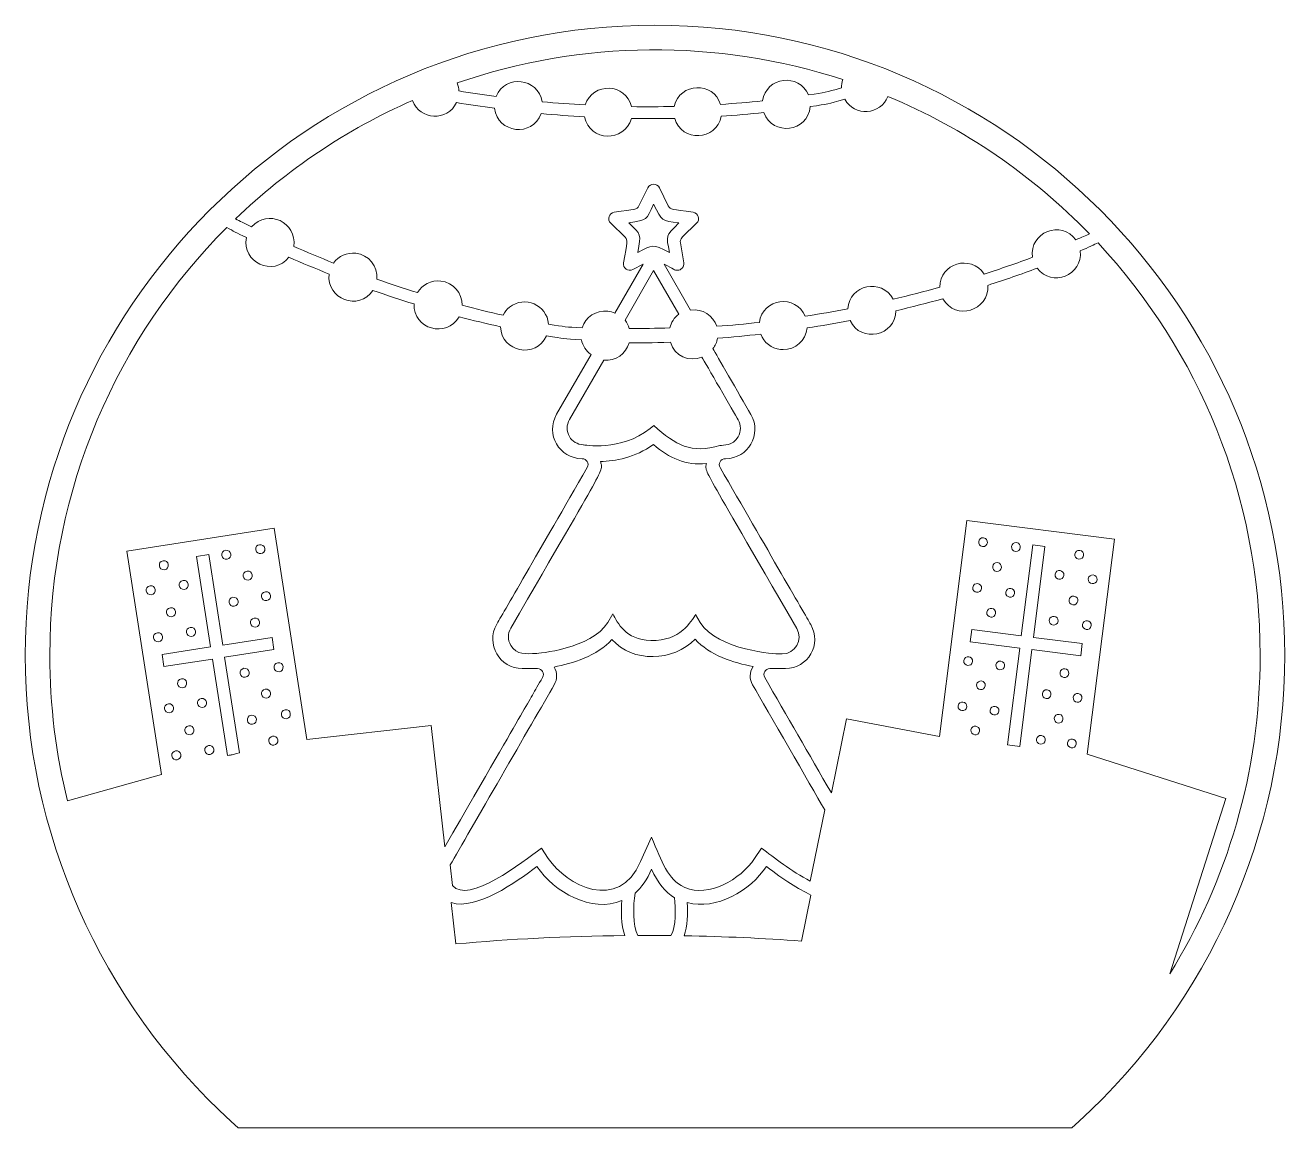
# Model space of a CAD drawing. Header units: inches. Extents: x 88 to 2388, y 25 to 403.
# Drawn here: x 1487.6 to 1912.8, y 24.7 to 396.7 of the extents above; entities that cross this region are included whole.
import ezdxf

# ---------------------------------------------------------------- set-up
doc = ezdxf.new("R2010")
doc.units = ezdxf.units.IN
doc.header["$MEASUREMENT"] = 0
doc.layers.add('_U+0421_U+043B_U+043E_U+0439 1', color=7, linetype='Continuous')

msp = doc.modelspace()

# ---------------------------------------------------------------- linework, layer by layer
at = {"layer": '_U+0421_U+043B_U+043E_U+0439 1', "color": 1, "lineweight": 9, "true_color": 0xff0000}
msp.add_lwpolyline([(1844.39, 188), (1843.88, 183.91), (1827.41, 185.99), (1823.27, 153.33), (1819.18, 153.85), (1823.31, 186.51), (1806.59, 188.63), (1807.11, 192.72), (1823.83, 190.6), (1827.72, 221.31), (1831.81, 220.79), (1827.92, 190.08), (1844.39, 188)], dxfattribs=at)
for points, knots in [([(1700.18, 396.66), (1582.96, 396.66), (1487.6, 301.29), (1487.6, 184.08), (1487.6, 124.36), (1512.95, 67.04), (1557.14, 26.82), (1557.14, 26.82), (1559.52, 24.66), (1559.52, 24.66), (1559.52, 24.66), (1840.85, 24.66), (1840.85, 24.66), (1840.85, 24.66), (1843.23, 26.82), (1843.23, 26.82), (1887.42, 67.04), (1912.76, 124.36), (1912.76, 184.08), (1912.76, 301.29), (1817.4, 396.66), (1700.18, 396.66)], [0, 0, 0, 0, 1, 1, 1, 2, 2, 2, 3, 3, 3, 4, 4, 4, 5, 5, 5, 6, 6, 6, 7, 7, 7, 7]), ([(1763.61, 378.29), (1763.3, 377.41), (1763.14, 376.47), (1763.16, 375.51), (1757.43, 373.94), (1757.9, 374.04), (1751.99, 373.14), (1748.8, 380.63), (1737.72, 379.25), (1736.51, 371.15), (1731.83, 370.66), (1727.08, 370.25), (1722.34, 369.93), (1719.89, 377.71), (1708.5, 377.39), (1706.69, 369.24), (1701.91, 369.13), (1697.08, 369.11), (1692.26, 369.19), (1690.38, 377.1), (1679.14, 377.64), (1676.64, 369.75), (1671.82, 370.02), (1666.95, 370.39), (1662.09, 370.84), (1660.79, 378.94), (1649.64, 380.16), (1646.57, 372.59), (1642.38, 373.15), (1638.18, 373.77), (1634, 374.47), (1633.95, 375.37), (1633.8, 376.18), (1633.39, 377.16), (1675.34, 391.67), (1721.33, 392.09), (1763.61, 378.29)], [0, 0, 0, 0, 1, 1, 1, 2, 2, 2, 3, 3, 3, 4, 4, 4, 5, 5, 5, 6, 6, 6, 7, 7, 7, 8, 8, 8, 9, 9, 9, 10, 10, 10, 11, 11, 11, 12, 12, 12, 12]), ([(1618.3, 371.25), (1620.75, 364.55), (1630.1, 364.06), (1633.21, 370.54), (1637.47, 369.84), (1641.76, 369.2), (1646.04, 368.63), (1647.02, 360.12), (1658.87, 358.78), (1661.73, 366.86), (1666.63, 366.4), (1671.55, 366.03), (1676.42, 365.76), (1678.06, 357.33), (1689.96, 356.97), (1692.2, 365.19), (1695.74, 365.13), (1699.59, 365.07), (1706.82, 365.23), (1709.17, 357.04), (1720.95, 357.64), (1722.57, 365.94), (1727.37, 366.26), (1732.18, 366.67), (1736.92, 367.17), (1739.87, 359.07), (1751.77, 360.6), (1752.6, 369.19), (1758.99, 370.16), (1757.98, 369.95), (1764.21, 371.65), (1767.55, 365.76), (1776.27, 366.29), (1778.81, 372.65), (1804.58, 361.89), (1827.67, 346.01), (1846.81, 326.27), (1845.69, 325.75), (1844.16, 325.06), (1842.25, 324.23), (1837.34, 331.13), (1826.39, 326.77), (1827.63, 318.36), (1822.33, 316.39), (1816.84, 314.48), (1811.24, 312.69), (1806.88, 319.47), (1796.23, 316.43), (1796.3, 308.23), (1791.1, 306.79), (1785.82, 305.45), (1780.55, 304.21), (1776.78, 311.43), (1765.78, 309.2), (1765.28, 300.96), (1760.5, 300.04), (1755.68, 299.2), (1750.9, 298.47), (1747.69, 306.01), (1736.53, 304.56), (1735.41, 296.4), (1730.62, 295.86), (1725.81, 295.41), (1721.04, 295.06), (1719.86, 298.67), (1716.25, 301.14), (1712.2, 300.57), (1712.2, 300.57), (1703.26, 316.05), (1703.26, 316.05), (1706.5, 314.34), (1706.92, 313.97), (1707.75, 313.97), (1709.01, 313.97), (1710.13, 315.11), (1709.89, 316.52), (1709.89, 316.52), (1708.75, 323.19), (1708.75, 323.19), (1708.5, 324.66), (1709.12, 324.87), (1714.22, 329.84), (1715.51, 331.1), (1714.8, 333.3), (1713.01, 333.56), (1705.95, 334.58), (1705.33, 334.39), (1704.67, 335.72), (1704.67, 335.72), (1701.68, 341.79), (1701.68, 341.79), (1700.88, 343.41), (1698.57, 343.41), (1697.78, 341.79), (1697.78, 341.79), (1694.78, 335.72), (1694.78, 335.72), (1694.13, 334.39), (1693.52, 334.58), (1686.45, 333.56), (1684.66, 333.3), (1683.95, 331.1), (1685.24, 329.84), (1685.24, 329.84), (1690.08, 325.12), (1690.08, 325.12), (1691.14, 324.08), (1690.77, 323.56), (1689.57, 316.52), (1689.26, 314.74), (1691.13, 313.38), (1692.73, 314.22), (1692.73, 314.22), (1696.19, 316.05), (1696.19, 316.05), (1696.19, 316.05), (1686.65, 299.51), (1686.65, 299.51), (1685.89, 299.85), (1685.07, 300.08), (1684.22, 300.18), (1680.28, 300.62), (1676.71, 298.17), (1675.58, 294.55), (1669.65, 294.87), (1670.1, 294.82), (1664.24, 295.83), (1663.73, 302.31), (1656.15, 305.55), (1651.09, 301.52), (1650.16, 300.78), (1649.43, 299.86), (1648.91, 298.83), (1644.31, 299.84), (1639.68, 300.95), (1635.08, 302.15), (1635.15, 306.28), (1632.07, 309.87), (1627.88, 310.35), (1624.63, 310.72), (1621.6, 309.09), (1620.02, 306.44), (1615.46, 307.85), (1610.87, 309.36), (1606.31, 310.95), (1606.71, 315.32), (1603.53, 319.24), (1599.15, 319.74), (1596.14, 320.08), (1593.33, 318.72), (1591.67, 316.42), (1587.17, 318.21), (1582.66, 320.1), (1578.22, 322.05), (1579.55, 330.15), (1569.35, 334.86), (1564.04, 328.62), (1561.15, 330.02), (1560.18, 330.5), (1558.62, 331.33), (1575.89, 347.93), (1596.06, 361.51), (1618.3, 371.25)], [0, 0, 0, 0, 1, 1, 1, 2, 2, 2, 3, 3, 3, 4, 4, 4, 5, 5, 5, 6, 6, 6, 7, 7, 7, 8, 8, 8, 9, 9, 9, 10, 10, 10, 11, 11, 11, 12, 12, 12, 13, 13, 13, 14, 14, 14, 15, 15, 15, 16, 16, 16, 17, 17, 17, 18, 18, 18, 19, 19, 19, 20, 20, 20, 21, 21, 21, 22, 22, 22, 23, 23, 23, 24, 24, 24, 25, 25, 25, 26, 26, 26, 27, 27, 27, 28, 28, 28, 29, 29, 29, 30, 30, 30, 31, 31, 31, 32, 32, 32, 33, 33, 33, 34, 34, 34, 35, 35, 35, 36, 36, 36, 37, 37, 37, 38, 38, 38, 39, 39, 39, 40, 40, 40, 41, 41, 41, 42, 42, 42, 43, 43, 43, 44, 44, 44, 45, 45, 45, 46, 46, 46, 47, 47, 47, 48, 48, 48, 49, 49, 49, 50, 50, 50, 51, 51, 51, 52, 52, 52, 53, 53, 53, 54, 54, 54, 54]), ([(1691.31, 330), (1697.8, 330.94), (1697.07, 330.89), (1699.72, 336.25), (1702.61, 330.39), (1702.32, 330.8), (1708.25, 329.94), (1703.56, 325.37), (1704.02, 325.84), (1705.03, 319.94), (1699.1, 323.05), (1699.52, 322.62), (1694.41, 319.94), (1695.51, 326.39), (1695.6, 325.82), (1691.31, 330)], [0, 0, 0, 0, 1, 1, 1, 2, 2, 2, 3, 3, 3, 4, 4, 4, 5, 5, 5, 5]), ([(1495.91, 184.08), (1495.91, 240.43), (1518.73, 291.45), (1555.63, 328.4), (1558.03, 327.1), (1558.72, 326.75), (1562.28, 325.03), (1560.54, 316.59), (1571.38, 311.69), (1576.62, 318.39), (1581.1, 316.41), (1585.66, 314.51), (1590.2, 312.7), (1589.12, 304.31), (1600.22, 300.02), (1604.99, 307.18), (1609.6, 305.56), (1614.26, 304.03), (1618.88, 302.61), (1618.53, 294.12), (1629.88, 290.92), (1634.04, 298.29), (1638.7, 297.07), (1643.39, 295.94), (1648.05, 294.92), (1648.31, 286.33), (1660.05, 284), (1663.56, 291.89), (1669.95, 290.79), (1668.9, 290.91), (1675.35, 290.56), (1675.75, 288.52), (1676.92, 286.73), (1678.58, 285.53), (1678.58, 285.53), (1666.94, 265.38), (1666.94, 265.38), (1663.1, 258.72), (1667.9, 250.41), (1675.58, 250.41), (1677.11, 250.41), (1678.06, 248.76), (1677.3, 247.44), (1661.34, 219.8), (1648.27, 197.17), (1646.76, 194.54), (1642.92, 187.9), (1647.71, 179.59), (1655.39, 179.59), (1655.39, 179.59), (1660.53, 179.59), (1660.53, 179.59), (1662.06, 179.59), (1663.01, 177.94), (1662.25, 176.62), (1656.26, 166.25), (1659.32, 171.54), (1629.26, 119.48), (1629.26, 119.48), (1624.61, 160.43), (1624.61, 160.43), (1624.61, 160.43), (1582.68, 155.67), (1582.68, 155.67), (1582.68, 155.67), (1571.62, 226.97), (1571.62, 226.97), (1571.62, 226.97), (1521.96, 219.26), (1521.96, 219.26), (1521.96, 219.26), (1533.66, 143.87), (1533.66, 143.87), (1533.66, 143.87), (1501.86, 134.97), (1501.86, 134.97), (1497.97, 150.7), (1495.91, 167.14), (1495.91, 184.08)], [0, 0, 0, 0, 1, 1, 1, 2, 2, 2, 3, 3, 3, 4, 4, 4, 5, 5, 5, 6, 6, 6, 7, 7, 7, 8, 8, 8, 9, 9, 9, 10, 10, 10, 11, 11, 11, 12, 12, 12, 13, 13, 13, 14, 14, 14, 15, 15, 15, 16, 16, 16, 17, 17, 17, 18, 18, 18, 19, 19, 19, 20, 20, 20, 21, 21, 21, 22, 22, 22, 23, 23, 23, 24, 24, 24, 25, 25, 25, 26, 26, 26, 26]), ([(1846.06, 150.73), (1846.06, 150.73), (1855.24, 223.25), (1855.24, 223.25), (1855.24, 223.25), (1805.39, 229.56), (1805.39, 229.56), (1805.39, 229.56), (1796.16, 156.64), (1796.16, 156.64), (1796.16, 156.64), (1764.77, 162.59), (1764.77, 162.59), (1764.77, 162.59), (1759.72, 137.62), (1759.72, 137.62), (1752.15, 150.74), (1744.67, 163.68), (1737.21, 176.62), (1736.45, 177.94), (1737.4, 179.59), (1738.93, 179.59), (1738.93, 179.59), (1744.23, 179.59), (1744.23, 179.59), (1751.83, 179.59), (1756.58, 187.82), (1752.78, 194.41), (1751.98, 195.78), (1737.12, 221.52), (1722.16, 247.44), (1721.45, 248.68), (1722.2, 250.41), (1724.01, 250.41), (1731.63, 250.41), (1736.39, 258.66), (1732.58, 265.26), (1728.34, 272.61), (1720.99, 285.34), (1719.72, 287.54), (1720.52, 288.56), (1721.07, 289.76), (1721.31, 291.06), (1726.13, 291.41), (1731.01, 291.87), (1735.86, 292.42), (1736.93, 289.62), (1739.45, 287.58), (1742.53, 287.24), (1742.84, 287.2), (1743.15, 287.19), (1743.45, 287.19), (1747.5, 287.19), (1751.1, 290.25), (1751.51, 294.51), (1756.34, 295.26), (1761.2, 296.1), (1766.03, 297.03), (1769.69, 289.23), (1781.32, 291.78), (1781.47, 300.32), (1786.78, 301.56), (1792.09, 302.91), (1797.33, 304.36), (1801.55, 296.84), (1813.09, 300.25), (1812.5, 308.89), (1818.2, 310.72), (1823.79, 312.65), (1829.17, 314.67), (1834.14, 308.07), (1844.66, 312.3), (1843.7, 320.49), (1846.54, 321.73), (1848.56, 322.67), (1849.71, 323.22), (1883.67, 286.74), (1904.45, 237.84), (1904.45, 184.08), (1904.45, 144.64), (1893.27, 107.81), (1873.91, 76.59), (1873.91, 76.59), (1892.82, 135.79), (1892.82, 135.79), (1892.82, 135.79), (1846.06, 150.73), (1846.06, 150.73)], [0, 0, 0, 0, 1, 1, 1, 2, 2, 2, 3, 3, 3, 4, 4, 4, 5, 5, 5, 6, 6, 6, 7, 7, 7, 8, 8, 8, 9, 9, 9, 10, 10, 10, 11, 11, 11, 12, 12, 12, 13, 13, 13, 14, 14, 14, 15, 15, 15, 16, 16, 16, 17, 17, 17, 18, 18, 18, 19, 19, 19, 20, 20, 20, 21, 21, 21, 22, 22, 22, 23, 23, 23, 24, 24, 24, 25, 25, 25, 26, 26, 26, 27, 27, 27, 28, 28, 28, 29, 29, 29, 29]), ([(1699.71, 313.88), (1699.71, 313.88), (1708.21, 299.17), (1708.21, 299.17), (1706.61, 297.97), (1705.61, 296.33), (1705.23, 294.51), (1700.6, 294.37), (1695.98, 294.32), (1691.41, 294.36), (1691.16, 295.37), (1690.71, 296.32), (1690.07, 297.18), (1690.07, 297.18), (1699.71, 313.88), (1699.71, 313.88)], [0, 0, 0, 0, 1, 1, 1, 2, 2, 2, 3, 3, 3, 4, 4, 4, 5, 5, 5, 5]), ([(1699.81, 261.62), (1699.81, 261.62), (1698.52, 260.58), (1698.52, 260.58), (1688.69, 252.71), (1676.05, 255.09), (1675.92, 255.11), (1675.92, 255.11), (1675.92, 255.11), (1675.92, 255.11), (1674, 255.25), (1672.28, 256.15), (1671.3, 257.84), (1670.25, 259.65), (1670.25, 261.82), (1671.3, 263.63), (1671.3, 263.63), (1682.88, 283.69), (1682.88, 283.69), (1686.9, 283.21), (1690.46, 285.83), (1691.42, 289.51), (1695.37, 289.47), (1699.16, 289.47), (1705.38, 289.67), (1706.74, 285.11), (1711.75, 282.85), (1716.01, 284.68), (1717.13, 282.74), (1726.84, 265.92), (1728.22, 263.52), (1729.26, 261.73), (1729.26, 259.59), (1728.22, 257.8), (1726.38, 254.61), (1723.39, 255.07), (1722.1, 254.83), (1722.1, 254.83), (1722.1, 254.83), (1722.1, 254.83), (1712.4, 252.03), (1707.15, 254.93), (1699.81, 261.62)], [0, 0, 0, 0, 1, 1, 1, 2, 2, 2, 3, 3, 3, 4, 4, 4, 5, 5, 5, 6, 6, 6, 7, 7, 7, 8, 8, 8, 9, 9, 9, 10, 10, 10, 11, 11, 11, 12, 12, 12, 13, 13, 13, 14, 14, 14, 14]), ([(1748.05, 193.11), (1750.25, 189.29), (1747.5, 184.52), (1743.09, 184.52), (1743.09, 184.52), (1741.87, 184.52), (1741.87, 184.52), (1741.87, 184.52), (1741.87, 184.52), (1741.87, 184.52), (1741.67, 184.53), (1721.19, 185.59), (1715.46, 195.18), (1715.46, 195.18), (1713.9, 197.79), (1713.9, 197.79), (1712.43, 195.64), (1708.8, 188.76), (1698.78, 189.07), (1690.09, 189.37), (1687.66, 195.02), (1685.91, 198.01), (1685.91, 198.01), (1684.22, 195.18), (1684.22, 195.18), (1678.85, 186.18), (1660.26, 184.68), (1660.07, 184.67), (1660.07, 184.67), (1660.07, 184.67), (1660.07, 184.67), (1656.67, 184.67), (1653.46, 184.01), (1651.49, 187.42), (1650.44, 189.24), (1650.44, 191.42), (1651.49, 193.24), (1683.62, 248.89), (1682.81, 246.05), (1681.75, 249.43), (1686.63, 249.58), (1693.43, 250.74), (1699.64, 255.16), (1704.99, 250.63), (1710.66, 248.07), (1717.54, 248.76), (1716.99, 245.79), (1715.51, 249.46), (1748.05, 193.11)], [0, 0, 0, 0, 1, 1, 1, 2, 2, 2, 3, 3, 3, 4, 4, 4, 5, 5, 5, 6, 6, 6, 7, 7, 7, 8, 8, 8, 9, 9, 9, 10, 10, 10, 11, 11, 11, 12, 12, 12, 13, 13, 13, 14, 14, 14, 15, 15, 15, 16, 16, 16, 16]), ([(1545.45, 217.46), (1545.45, 217.46), (1549.53, 218.09), (1549.53, 218.09), (1549.53, 218.09), (1554.27, 187.51), (1554.27, 187.51), (1554.27, 187.51), (1570.93, 190.09), (1570.93, 190.09), (1570.93, 190.09), (1571.56, 186.02), (1571.56, 186.02), (1571.56, 186.02), (1554.9, 183.43), (1554.9, 183.43), (1554.9, 183.43), (1559.9, 151.21), (1559.9, 151.21), (1556.82, 150.35), (1557.71, 150.55), (1555.88, 150.26), (1555.88, 150.26), (1550.83, 182.8), (1550.83, 182.8), (1550.83, 182.8), (1534.42, 180.25), (1534.42, 180.25), (1534.42, 180.25), (1533.79, 184.33), (1533.79, 184.33), (1533.79, 184.33), (1550.2, 186.88), (1550.2, 186.88), (1550.2, 186.88), (1545.45, 217.46), (1545.45, 217.46)], [0, 0, 0, 0, 1, 1, 1, 2, 2, 2, 3, 3, 3, 4, 4, 4, 5, 5, 5, 6, 6, 6, 7, 7, 7, 8, 8, 8, 9, 9, 9, 10, 10, 10, 11, 11, 11, 12, 12, 12, 12]), ([(1733.09, 174.16), (1738.3, 165.13), (1752.43, 140.67), (1757.46, 131.95), (1757.46, 131.95), (1752.6, 107.91), (1752.6, 107.91), (1746.1, 111.28), (1740.36, 115.8), (1736.1, 119.04), (1736.1, 119.04), (1733.78, 115.55), (1733.78, 115.55), (1729, 108.35), (1718.25, 102.27), (1710.3, 105.75), (1710.3, 105.75), (1710.04, 105.88), (1710.04, 105.88), (1704.39, 108.52), (1702.68, 114.18), (1698.95, 122.76), (1698.95, 122.76), (1695.34, 114.47), (1695.34, 114.47), (1687.86, 97.26), (1670.3, 106.31), (1664.17, 115.55), (1664.17, 115.55), (1661.85, 119.04), (1661.85, 119.04), (1655.45, 114.17), (1637.06, 100.07), (1631.88, 106.35), (1631.88, 106.35), (1631.08, 113.36), (1631.08, 113.36), (1637.24, 124.02), (1658.91, 161.56), (1666.19, 174.16), (1667.21, 175.93), (1667.28, 178.21), (1666.14, 180.12), (1672.07, 181.28), (1680.77, 183.87), (1685.66, 189.4), (1692.53, 181.48), (1706.46, 181.9), (1713.74, 189.52), (1718.45, 184.1), (1726.83, 181.52), (1733.26, 180.29), (1731.99, 178.34), (1732.04, 175.98), (1733.09, 174.16)], [0, 0, 0, 0, 1, 1, 1, 2, 2, 2, 3, 3, 3, 4, 4, 4, 5, 5, 5, 6, 6, 6, 7, 7, 7, 8, 8, 8, 9, 9, 9, 10, 10, 10, 11, 11, 11, 12, 12, 12, 13, 13, 13, 14, 14, 14, 15, 15, 15, 16, 16, 16, 17, 17, 17, 18, 18, 18, 18]), ([(1631.4, 100.62), (1639.71, 97.92), (1653.37, 107.5), (1660.33, 112.8), (1666.06, 104.17), (1678.86, 96.99), (1689.01, 101.35), (1688.73, 98.02), (1688.67, 93.23), (1689.96, 89.52), (1670.18, 89.33), (1651.08, 88.35), (1632.99, 86.67), (1632.99, 86.67), (1631.4, 100.62), (1631.4, 100.62)], [0, 0, 0, 0, 1, 1, 1, 2, 2, 2, 3, 3, 3, 4, 4, 4, 5, 5, 5, 5]), ([(1693.47, 103.87), (1695.61, 105.77), (1697.52, 108.4), (1699.05, 111.91), (1701.06, 107.27), (1703.73, 104.18), (1706.74, 102.28), (1707.12, 98.86), (1707.4, 92.45), (1705.56, 89.51), (1698.44, 89.59), (1695.55, 89.55), (1694.41, 89.55), (1692.57, 92.69), (1692.81, 99.67), (1693.47, 103.87)], [0, 0, 0, 0, 1, 1, 1, 2, 2, 2, 3, 3, 3, 4, 4, 4, 5, 5, 5, 5]), ([(1710.02, 89.45), (1711.17, 92.71), (1711.32, 96.91), (1711.06, 100.65), (1720.85, 97.93), (1732.42, 104.72), (1737.78, 112.8), (1743.65, 108.33), (1748.59, 105.24), (1752.76, 103.18), (1752.76, 103.18), (1749.62, 87.64), (1749.62, 87.64), (1736.83, 88.59), (1723.59, 89.21), (1710.02, 89.45)], [0, 0, 0, 0, 1, 1, 1, 2, 2, 2, 3, 3, 3, 4, 4, 4, 5, 5, 5, 5])]:
    msp.add_open_spline(points, degree=3, knots=knots, dxfattribs=at)
at = {"layer": '_U+0421_U+043B_U+043E_U+0439 1', "color": 7, "lineweight": 9, "true_color": 0xffffff}
for points in [[(1568.46, 220.11), (1568.77, 218.11), (1565.74, 217.64), (1565.43, 219.64), (1565.12, 221.64), (1568.15, 222.11), (1568.46, 220.11)], [(1811.08, 223.72), (1809.13, 223.97), (1808.76, 221.02), (1810.71, 220.77), (1812.66, 220.53), (1813.03, 223.48), (1811.08, 223.72)], [(1822.21, 222.09), (1820.26, 222.34), (1819.88, 219.39), (1821.83, 219.14), (1823.78, 218.89), (1824.16, 221.84), (1822.21, 222.09)], [(1555.72, 216.48), (1557.72, 216.79), (1557.25, 219.82), (1555.25, 219.51), (1553.25, 219.2), (1553.72, 216.17), (1555.72, 216.48)], [(1843.18, 216.54), (1845.13, 216.29), (1845.5, 219.24), (1843.55, 219.48), (1841.61, 219.73), (1841.23, 216.78), (1843.18, 216.54)], [(1534.15, 215.98), (1532.15, 215.67), (1532.62, 212.64), (1534.62, 212.95), (1536.62, 213.26), (1536.15, 216.29), (1534.15, 215.98)], [(1562.94, 209.46), (1564.94, 209.77), (1564.47, 212.79), (1562.47, 212.48), (1560.47, 212.17), (1560.94, 209.15), (1562.94, 209.46)], [(1815.81, 215.34), (1813.86, 215.59), (1813.49, 212.64), (1815.44, 212.39), (1817.39, 212.15), (1817.76, 215.1), (1815.81, 215.34)], [(1838.18, 211.02), (1838.43, 212.97), (1835.48, 213.34), (1835.24, 211.39), (1834.99, 209.45), (1837.94, 209.07), (1838.18, 211.02)], [(1540.87, 209.33), (1538.88, 209.02), (1539.34, 206), (1541.34, 206.31), (1543.34, 206.62), (1542.87, 209.64), (1540.87, 209.33)], [(1807.46, 206.98), (1807.22, 205.03), (1810.16, 204.65), (1810.41, 206.61), (1810.66, 208.55), (1807.71, 208.93), (1807.46, 206.98)], [(1849.38, 209.52), (1849.63, 211.47), (1846.68, 211.85), (1846.43, 209.9), (1846.19, 207.95), (1849.14, 207.57), (1849.38, 209.52)], [(1529.75, 207.53), (1527.75, 207.22), (1528.21, 204.2), (1530.21, 204.51), (1532.21, 204.82), (1531.75, 207.84), (1529.75, 207.53)], [(1569.14, 202.51), (1571.13, 202.82), (1570.67, 205.84), (1568.67, 205.53), (1566.67, 205.22), (1567.14, 202.2), (1569.14, 202.51)], [(1818.59, 205.34), (1818.34, 203.4), (1821.29, 203.02), (1821.54, 204.97), (1821.78, 206.92), (1818.83, 207.29), (1818.59, 205.34)], [(1841.22, 201.08), (1843.17, 200.83), (1843.55, 203.78), (1841.6, 204.03), (1839.65, 204.28), (1839.27, 201.33), (1841.22, 201.08)], [(1536.61, 200.12), (1534.61, 199.82), (1535.08, 196.79), (1537.08, 197.1), (1539.08, 197.41), (1538.61, 200.44), (1536.61, 200.12)], [(1558.18, 200.63), (1560.18, 200.94), (1559.71, 203.96), (1557.71, 203.65), (1555.71, 203.34), (1556.18, 200.32), (1558.18, 200.63)], [(1812.19, 198.6), (1811.95, 196.65), (1814.89, 196.27), (1815.14, 198.22), (1815.39, 200.17), (1812.44, 200.55), (1812.19, 198.6)], [(1565.4, 193.61), (1567.4, 193.92), (1566.93, 196.94), (1564.93, 196.63), (1562.93, 196.32), (1563.4, 193.3), (1565.4, 193.61)], [(1836.23, 195.57), (1836.47, 197.51), (1833.53, 197.89), (1833.28, 195.94), (1833.03, 193.99), (1835.98, 193.62), (1836.23, 195.57)], [(1847.43, 194.07), (1847.67, 196.02), (1844.72, 196.39), (1844.48, 194.44), (1844.23, 192.49), (1847.18, 192.12), (1847.43, 194.07)], [(1532.21, 191.68), (1530.21, 191.37), (1530.68, 188.35), (1532.68, 188.66), (1534.67, 188.97), (1534.21, 191.99), (1532.21, 191.68)], [(1543.33, 193.48), (1541.34, 193.17), (1541.8, 190.15), (1543.8, 190.46), (1545.8, 190.77), (1545.33, 193.79), (1543.33, 193.48)], [(1804.43, 182.3), (1804.19, 180.38), (1807.1, 180), (1807.34, 181.93), (1807.59, 183.85), (1804.68, 184.23), (1804.43, 182.3)], [(1561.9, 176.66), (1563.9, 176.97), (1563.43, 179.99), (1561.43, 179.68), (1559.43, 179.37), (1559.9, 176.35), (1561.9, 176.66)], [(1573.36, 178.54), (1575.36, 178.85), (1574.89, 181.88), (1572.89, 181.57), (1570.89, 181.26), (1571.36, 178.23), (1573.36, 178.54)], [(1816.89, 182.11), (1814.97, 182.36), (1814.6, 179.45), (1816.52, 179.2), (1818.45, 178.96), (1818.82, 181.87), (1816.89, 182.11)], [(1839.83, 177.88), (1840.08, 179.82), (1837.14, 180.19), (1836.9, 178.25), (1836.65, 176.31), (1839.59, 175.94), (1839.83, 177.88)], [(1540.33, 176.16), (1538.33, 175.85), (1538.8, 172.82), (1540.8, 173.13), (1542.8, 173.44), (1542.33, 176.47), (1540.33, 176.16)], [(1808.74, 174.15), (1808.5, 172.22), (1811.41, 171.85), (1811.66, 173.78), (1811.9, 175.7), (1808.99, 176.07), (1808.74, 174.15)], [(1569.12, 169.64), (1571.12, 169.95), (1570.65, 172.97), (1568.65, 172.66), (1566.65, 172.35), (1567.12, 169.33), (1569.12, 169.64)], [(1832.19, 169.5), (1834.13, 169.26), (1834.5, 172.19), (1832.56, 172.44), (1830.62, 172.68), (1830.25, 169.75), (1832.19, 169.5)], [(1844.29, 169.53), (1844.53, 171.47), (1841.6, 171.85), (1841.35, 169.9), (1841.11, 167.96), (1844.04, 167.59), (1844.29, 169.53)], [(1535.93, 167.71), (1533.93, 167.4), (1534.39, 164.38), (1536.39, 164.69), (1538.39, 165), (1537.93, 168.02), (1535.93, 167.71)], [(1547.05, 169.51), (1545.05, 169.2), (1545.52, 166.18), (1547.52, 166.49), (1549.52, 166.8), (1549.05, 169.82), (1547.05, 169.51)], [(1575.82, 162.69), (1577.82, 163), (1577.35, 166.02), (1575.35, 165.71), (1573.35, 165.4), (1573.82, 162.38), (1575.82, 162.69)], [(1802.5, 167.04), (1802.26, 165.11), (1805.17, 164.74), (1805.41, 166.67), (1805.66, 168.59), (1802.74, 168.96), (1802.5, 167.04)], [(1813.32, 165.58), (1813.08, 163.65), (1815.99, 163.29), (1816.23, 165.21), (1816.47, 167.13), (1813.56, 167.5), (1813.32, 165.58)], [(1564.36, 160.81), (1566.36, 161.12), (1565.89, 164.14), (1563.89, 163.83), (1561.89, 163.52), (1562.36, 160.5), (1564.36, 160.81)], [(1836.23, 161.2), (1838.17, 160.96), (1838.54, 163.89), (1836.6, 164.14), (1834.66, 164.39), (1834.29, 161.45), (1836.23, 161.2)], [(1542.79, 160.3), (1540.79, 159.99), (1541.26, 156.97), (1543.26, 157.28), (1545.26, 157.59), (1544.79, 160.61), (1542.79, 160.3)], [(1569.83, 155.06), (1570.14, 153.06), (1573.17, 153.53), (1572.86, 155.53), (1572.55, 157.53), (1569.52, 157.06), (1569.83, 155.06)], [(1806.81, 158.89), (1806.57, 156.96), (1809.48, 156.59), (1809.72, 158.52), (1809.97, 160.44), (1807.06, 160.81), (1806.81, 158.89)], [(1551.26, 152.38), (1550.95, 154.38), (1547.93, 153.91), (1548.24, 151.91), (1548.55, 149.91), (1551.57, 150.38), (1551.26, 152.38)], [(1830.24, 154.11), (1832.18, 153.86), (1832.55, 156.8), (1830.61, 157.05), (1828.67, 157.29), (1828.3, 154.36), (1830.24, 154.11)], [(1842.34, 154.14), (1842.59, 156.08), (1839.65, 156.45), (1839.4, 154.51), (1839.16, 152.57), (1842.09, 152.2), (1842.34, 154.14)], [(1540.13, 150.58), (1539.82, 152.58), (1536.8, 152.11), (1537.11, 150.11), (1537.42, 148.11), (1540.44, 148.58), (1540.13, 150.58)]]:
    msp.add_open_spline(points, degree=3, knots=[0, 0, 0, 0, 1, 1, 1, 2, 2, 2, 2], dxfattribs=at)

doc.saveas('drawing.dxf')
